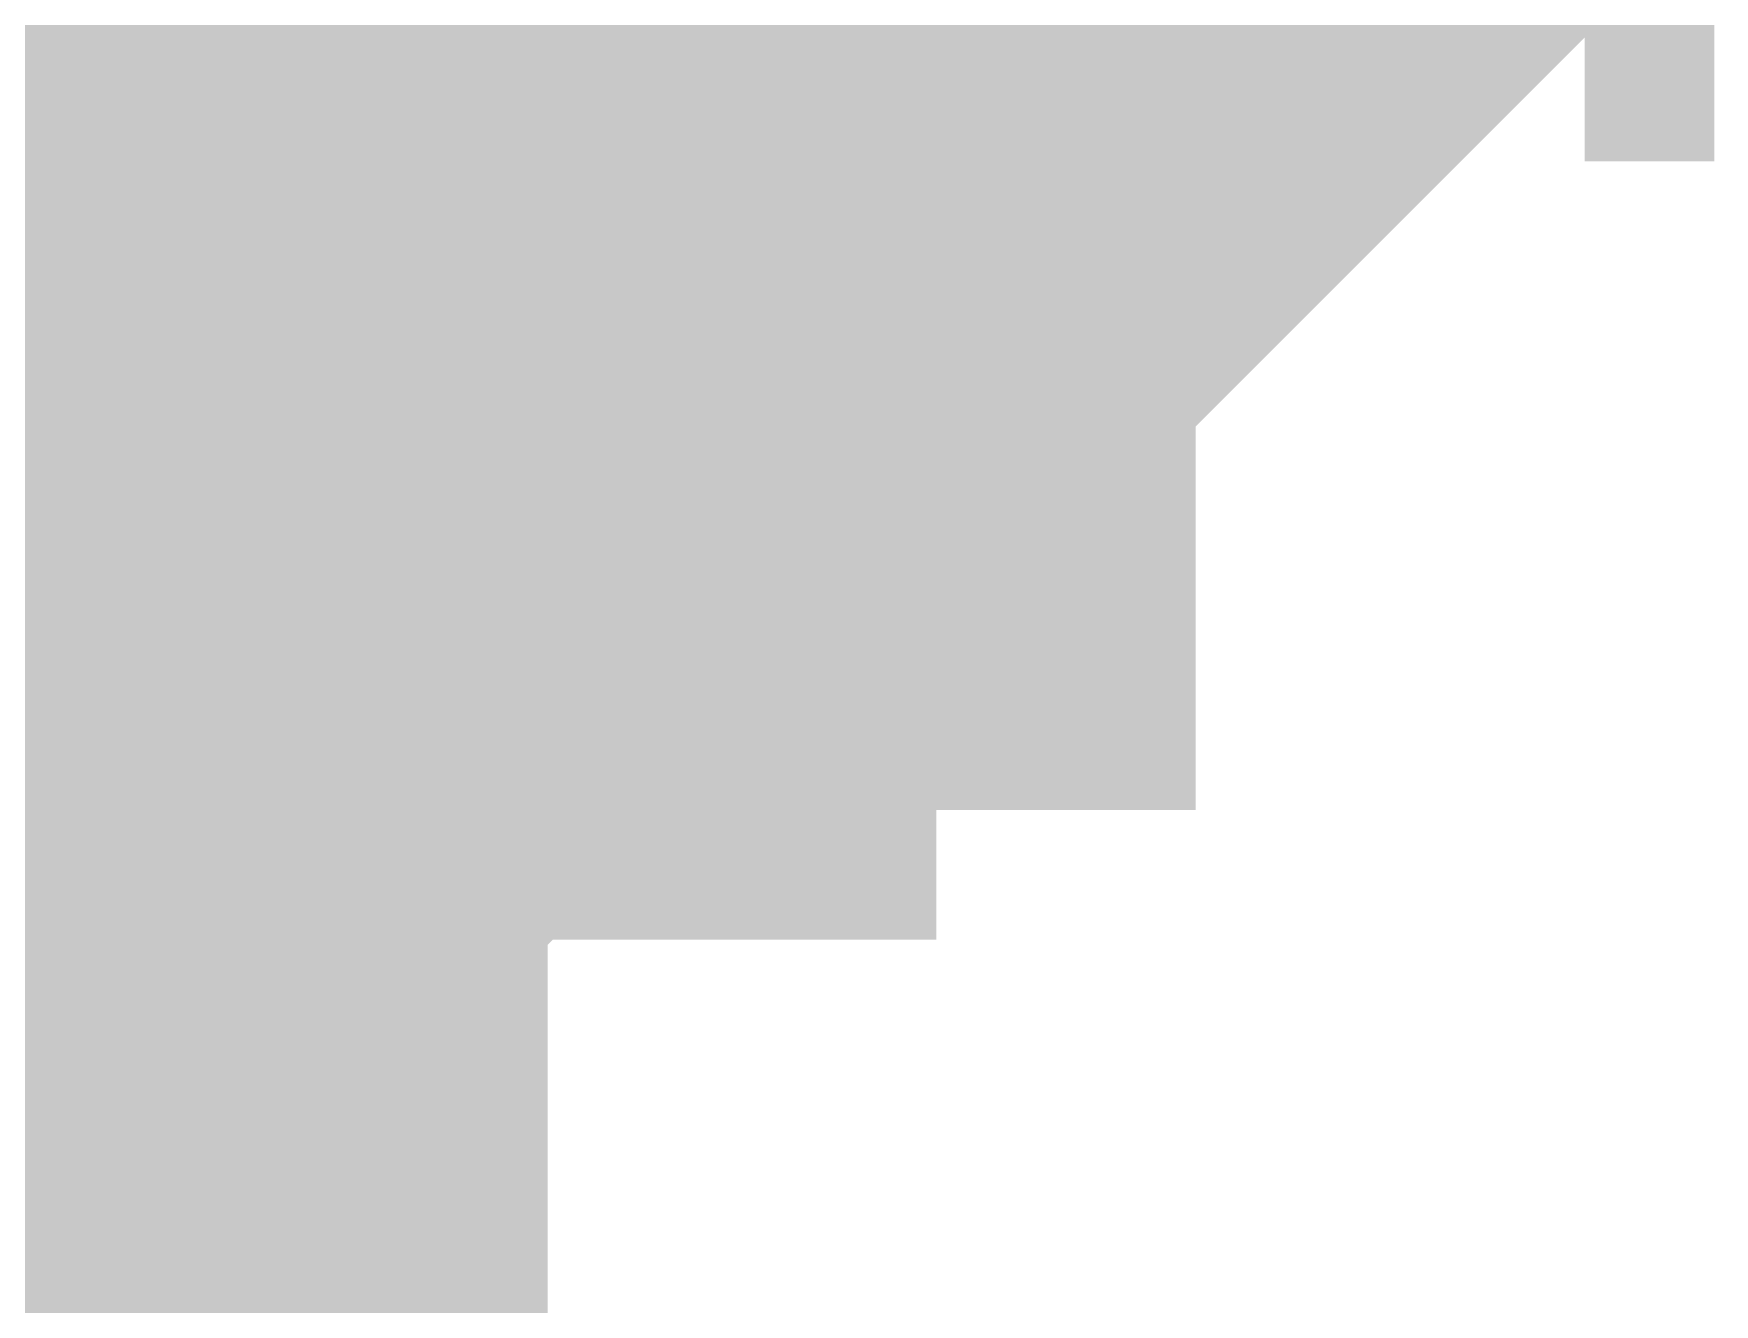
# Model space of a CAD drawing. Header units: inches. Extents: x 0 to 841, y 0 to 594.
# Drawn here: x 790.217 to 790.799, y 564.033 to 564.473 of the extents above; entities that cross this region are included whole.
import ezdxf

# ---------------------------------------------------------------- set-up
doc = ezdxf.new("R2010")
doc.units = ezdxf.units.IN
doc.layers.add('Sheet', color=255, linetype='Continuous')

msp = doc.modelspace()

# ---------------------------------------------------------------- linework, layer by layer
at = {"layer": 'Sheet'}
for points in [[(790.02077, 564.98276, 0.7493, 0.7493, 0), (790.02077, 559.4578, 0.7493, 0.7493, 0)], [(790.64959, 564.62341, 0.29972, 0.29972, 0), (790.64959, 564.57849, 0.29972, 0.29972, 0), (790.60468, 564.57849, 0.29972, 0.29972, 0), (790.60468, 564.53358, 0.29972, 0.29972, 0), (790.55976, 564.48866, 0.29972, 0.29972, 0), (790.55976, 564.48866, 0.29972, 0.29972, 0), (790.51485, 564.44374, 0.29972, 0.29972, 0), (790.51485, 564.44374, 0.29972, 0.29972, 0), (790.46993, 564.39882, 0.29972, 0.29972, 0), (790.46993, 564.3539, 0.29972, 0.29972, 0), (790.42502, 564.3539, 0.29972, 0.29972, 0), (790.3801, 564.3539, 0.29972, 0.29972, 0), (790.3801, 564.30898, 0.29972, 0.29972, 0), (790.33518, 564.30898, 0.29972, 0.29972, 0), (790.29027, 564.26407, 0.29972, 0.29972, 0), (790.29027, 564.26407, 0.29972, 0.29972, 0), (790.24535, 564.26407, 0.29972, 0.29972, 0), (790.20044, 564.26407, 0.29972, 0.29972, 0), (790.15552, 564.21915, 0.29972, 0.29972, 0), (790.11061, 564.21915, 0.29972, 0.29972, 0), (790.11061, 564.21915, 0.29972, 0.29972, 0), (790.06569, 564.21915, 0.29972, 0.29972, 0)], [(790.64959, 564.62341, 0.29972, 0.29972, 0), (790.64959, 564.57849, 0.29972, 0.29972, 0), (790.60468, 564.57849, 0.29972, 0.29972, 0), (790.60468, 564.53358, 0.29972, 0.29972, 0), (790.55976, 564.48866, 0.29972, 0.29972, 0), (790.55976, 564.48866, 0.29972, 0.29972, 0), (790.51485, 564.44374, 0.29972, 0.29972, 0), (790.51485, 564.44374, 0.29972, 0.29972, 0), (790.46993, 564.39882, 0.29972, 0.29972, 0), (790.46993, 564.3539, 0.29972, 0.29972, 0), (790.42502, 564.3539, 0.29972, 0.29972, 0), (790.3801, 564.3539, 0.29972, 0.29972, 0), (790.3801, 564.30898, 0.29972, 0.29972, 0), (790.33518, 564.30898, 0.29972, 0.29972, 0), (790.29027, 564.26407, 0.29972, 0.29972, 0), (790.29027, 564.26407, 0.29972, 0.29972, 0), (790.24535, 564.26407, 0.29972, 0.29972, 0), (790.20044, 564.26407, 0.29972, 0.29972, 0), (790.15552, 564.21915, 0.29972, 0.29972, 0), (790.11061, 564.21915, 0.29972, 0.29972, 0), (790.11061, 564.21915, 0.29972, 0.29972, 0), (790.06569, 564.21915, 0.29972, 0.29972, 0)], [(790.64959, 564.62341, 0.29972, 0.29972, 0), (790.64959, 564.57849, 0.29972, 0.29972, 0), (790.60468, 564.57849, 0.29972, 0.29972, 0), (790.60468, 564.53358, 0.29972, 0.29972, 0), (790.55976, 564.48866, 0.29972, 0.29972, 0), (790.55976, 564.48866, 0.29972, 0.29972, 0), (790.51485, 564.44374, 0.29972, 0.29972, 0), (790.51485, 564.44374, 0.29972, 0.29972, 0), (790.46993, 564.39882, 0.29972, 0.29972, 0), (790.46993, 564.3539, 0.29972, 0.29972, 0), (790.42502, 564.3539, 0.29972, 0.29972, 0), (790.3801, 564.3539, 0.29972, 0.29972, 0), (790.3801, 564.30898, 0.29972, 0.29972, 0), (790.33518, 564.30898, 0.29972, 0.29972, 0), (790.29027, 564.26407, 0.29972, 0.29972, 0), (790.29027, 564.26407, 0.29972, 0.29972, 0), (790.24535, 564.26407, 0.29972, 0.29972, 0), (790.20044, 564.26407, 0.29972, 0.29972, 0), (790.15552, 564.21915, 0.29972, 0.29972, 0), (790.11061, 564.21915, 0.29972, 0.29972, 0), (790.11061, 564.21915, 0.29972, 0.29972, 0), (790.06569, 564.21915, 0.29972, 0.29972, 0)], [(790.64959, 564.62341, 0.29972, 0.29972, 0), (790.64959, 564.57849, 0.29972, 0.29972, 0), (790.60468, 564.57849, 0.29972, 0.29972, 0), (790.60468, 564.53358, 0.29972, 0.29972, 0), (790.55976, 564.48866, 0.29972, 0.29972, 0), (790.55976, 564.48866, 0.29972, 0.29972, 0), (790.51485, 564.44374, 0.29972, 0.29972, 0), (790.51485, 564.44374, 0.29972, 0.29972, 0), (790.46993, 564.39882, 0.29972, 0.29972, 0), (790.46993, 564.3539, 0.29972, 0.29972, 0), (790.42502, 564.3539, 0.29972, 0.29972, 0), (790.3801, 564.3539, 0.29972, 0.29972, 0), (790.3801, 564.30898, 0.29972, 0.29972, 0), (790.33518, 564.30898, 0.29972, 0.29972, 0), (790.29027, 564.26407, 0.29972, 0.29972, 0), (790.29027, 564.26407, 0.29972, 0.29972, 0), (790.24535, 564.26407, 0.29972, 0.29972, 0), (790.20044, 564.26407, 0.29972, 0.29972, 0), (790.15552, 564.21915, 0.29972, 0.29972, 0), (790.11061, 564.21915, 0.29972, 0.29972, 0), (790.11061, 564.21915, 0.29972, 0.29972, 0), (790.06569, 564.21915, 0.29972, 0.29972, 0)], [(790.64959, 564.62341, 0.29972, 0.29972, 0), (790.64959, 564.57849, 0.29972, 0.29972, 0), (790.60468, 564.57849, 0.29972, 0.29972, 0), (790.60468, 564.53358, 0.29972, 0.29972, 0), (790.55976, 564.48866, 0.29972, 0.29972, 0), (790.55976, 564.48866, 0.29972, 0.29972, 0), (790.51485, 564.44374, 0.29972, 0.29972, 0), (790.51485, 564.44374, 0.29972, 0.29972, 0), (790.46993, 564.39882, 0.29972, 0.29972, 0), (790.46993, 564.3539, 0.29972, 0.29972, 0), (790.42502, 564.3539, 0.29972, 0.29972, 0), (790.3801, 564.3539, 0.29972, 0.29972, 0), (790.3801, 564.30898, 0.29972, 0.29972, 0), (790.33518, 564.30898, 0.29972, 0.29972, 0), (790.29027, 564.26407, 0.29972, 0.29972, 0), (790.29027, 564.26407, 0.29972, 0.29972, 0), (790.24535, 564.26407, 0.29972, 0.29972, 0), (790.20044, 564.26407, 0.29972, 0.29972, 0), (790.15552, 564.21915, 0.29972, 0.29972, 0), (790.11061, 564.21915, 0.29972, 0.29972, 0), (790.11061, 564.21915, 0.29972, 0.29972, 0), (790.06569, 564.21915, 0.29972, 0.29972, 0)], [(790.64959, 564.62341, 0.29972, 0.29972, 0), (790.64959, 564.57849, 0.29972, 0.29972, 0), (790.60468, 564.57849, 0.29972, 0.29972, 0), (790.60468, 564.53358, 0.29972, 0.29972, 0), (790.55976, 564.48866, 0.29972, 0.29972, 0), (790.55976, 564.48866, 0.29972, 0.29972, 0), (790.51485, 564.44374, 0.29972, 0.29972, 0), (790.51485, 564.44374, 0.29972, 0.29972, 0), (790.46993, 564.39882, 0.29972, 0.29972, 0), (790.46993, 564.3539, 0.29972, 0.29972, 0), (790.42502, 564.3539, 0.29972, 0.29972, 0), (790.3801, 564.3539, 0.29972, 0.29972, 0), (790.3801, 564.30898, 0.29972, 0.29972, 0), (790.33518, 564.30898, 0.29972, 0.29972, 0), (790.29027, 564.26407, 0.29972, 0.29972, 0), (790.29027, 564.26407, 0.29972, 0.29972, 0), (790.24535, 564.26407, 0.29972, 0.29972, 0), (790.20044, 564.26407, 0.29972, 0.29972, 0), (790.15552, 564.21915, 0.29972, 0.29972, 0), (790.11061, 564.21915, 0.29972, 0.29972, 0), (790.11061, 564.21915, 0.29972, 0.29972, 0), (790.06569, 564.21915, 0.29972, 0.29972, 0)], [(790.33518, 564.62341, 0.29972, 0.29972, 0), (790.33518, 564.57849, 0.29972, 0.29972, 0), (790.29027, 564.57849, 0.29972, 0.29972, 0), (790.29027, 564.57849, 0.29972, 0.29972, 0), (790.24535, 564.53358, 0.29972, 0.29972, 0), (790.24535, 564.53358, 0.29972, 0.29972, 0), (790.20044, 564.53358, 0.29972, 0.29972, 0), (790.20044, 564.53358, 0.29972, 0.29972, 0), (790.15552, 564.53358, 0.29972, 0.29972, 0), (790.15552, 564.48866, 0.29972, 0.29972, 0), (790.11061, 564.48866, 0.29972, 0.29972, 0), (790.11061, 564.48866, 0.29972, 0.29972, 0), (790.06569, 564.48866, 0.29972, 0.29972, 0)], [(790.33518, 564.62341, 0.29972, 0.29972, 0), (790.33518, 564.57849, 0.29972, 0.29972, 0), (790.29027, 564.57849, 0.29972, 0.29972, 0), (790.29027, 564.57849, 0.29972, 0.29972, 0), (790.24535, 564.53358, 0.29972, 0.29972, 0), (790.24535, 564.53358, 0.29972, 0.29972, 0), (790.20044, 564.53358, 0.29972, 0.29972, 0), (790.20044, 564.53358, 0.29972, 0.29972, 0), (790.15552, 564.53358, 0.29972, 0.29972, 0), (790.15552, 564.48866, 0.29972, 0.29972, 0), (790.11061, 564.48866, 0.29972, 0.29972, 0), (790.11061, 564.48866, 0.29972, 0.29972, 0), (790.06569, 564.48866, 0.29972, 0.29972, 0)], [(790.33518, 564.62341, 0.29972, 0.29972, 0), (790.33518, 564.57849, 0.29972, 0.29972, 0), (790.29027, 564.57849, 0.29972, 0.29972, 0), (790.29027, 564.57849, 0.29972, 0.29972, 0), (790.24535, 564.53358, 0.29972, 0.29972, 0), (790.24535, 564.53358, 0.29972, 0.29972, 0), (790.20044, 564.53358, 0.29972, 0.29972, 0), (790.20044, 564.53358, 0.29972, 0.29972, 0), (790.15552, 564.53358, 0.29972, 0.29972, 0), (790.15552, 564.48866, 0.29972, 0.29972, 0), (790.11061, 564.48866, 0.29972, 0.29972, 0), (790.11061, 564.48866, 0.29972, 0.29972, 0), (790.06569, 564.48866, 0.29972, 0.29972, 0)], [(790.33518, 564.62341, 0.29972, 0.29972, 0), (790.33518, 564.57849, 0.29972, 0.29972, 0), (790.29027, 564.57849, 0.29972, 0.29972, 0), (790.29027, 564.57849, 0.29972, 0.29972, 0), (790.24535, 564.53358, 0.29972, 0.29972, 0), (790.24535, 564.53358, 0.29972, 0.29972, 0), (790.20044, 564.53358, 0.29972, 0.29972, 0), (790.20044, 564.53358, 0.29972, 0.29972, 0), (790.15552, 564.53358, 0.29972, 0.29972, 0), (790.15552, 564.48866, 0.29972, 0.29972, 0), (790.11061, 564.48866, 0.29972, 0.29972, 0), (790.11061, 564.48866, 0.29972, 0.29972, 0), (790.06569, 564.48866, 0.29972, 0.29972, 0)], [(790.60468, 564.53358, 0.09906, 0.09906, 0), (790.55976, 564.48866, 0.09906, 0.09906, 0), (790.55976, 564.48866, 0.09906, 0.09906, 0), (790.51485, 564.44374, 0.09906, 0.09906, 0), (790.51485, 564.44374, 0.09906, 0.09906, 0), (790.46993, 564.39882, 0.09906, 0.09906, 0), (790.46993, 564.3539, 0.09906, 0.09906, 0), (790.42502, 564.3539, 0.09906, 0.09906, 0), (790.3801, 564.3539, 0.09906, 0.09906, 0), (790.3801, 564.30898, 0.09906, 0.09906, 0), (790.33518, 564.30898, 0.09906, 0.09906, 0), (790.29027, 564.26407, 0.09906, 0.09906, 0), (790.29027, 564.26407, 0.09906, 0.09906, 0), (790.24535, 564.26407, 0.09906, 0.09906, 0), (790.20044, 564.26407, 0.09906, 0.09906, 0), (790.15552, 564.21915, 0.09906, 0.09906, 0)], [(790.60468, 564.53358, 0.09906, 0.09906, 0), (790.55976, 564.48866, 0.09906, 0.09906, 0), (790.55976, 564.48866, 0.09906, 0.09906, 0), (790.51485, 564.44374, 0.09906, 0.09906, 0), (790.51485, 564.44374, 0.09906, 0.09906, 0), (790.46993, 564.39882, 0.09906, 0.09906, 0), (790.46993, 564.3539, 0.09906, 0.09906, 0), (790.42502, 564.3539, 0.09906, 0.09906, 0), (790.3801, 564.3539, 0.09906, 0.09906, 0), (790.3801, 564.30898, 0.09906, 0.09906, 0), (790.33518, 564.30898, 0.09906, 0.09906, 0), (790.29027, 564.26407, 0.09906, 0.09906, 0), (790.29027, 564.26407, 0.09906, 0.09906, 0), (790.24535, 564.26407, 0.09906, 0.09906, 0), (790.20044, 564.26407, 0.09906, 0.09906, 0), (790.15552, 564.21915, 0.09906, 0.09906, 0)], [(790.60468, 564.53358, 0.09906, 0.09906, 0), (790.55976, 564.48866, 0.09906, 0.09906, 0), (790.55976, 564.48866, 0.09906, 0.09906, 0), (790.51485, 564.44374, 0.09906, 0.09906, 0), (790.51485, 564.44374, 0.09906, 0.09906, 0), (790.46993, 564.39882, 0.09906, 0.09906, 0), (790.46993, 564.3539, 0.09906, 0.09906, 0), (790.42502, 564.3539, 0.09906, 0.09906, 0), (790.3801, 564.3539, 0.09906, 0.09906, 0), (790.3801, 564.30898, 0.09906, 0.09906, 0), (790.33518, 564.30898, 0.09906, 0.09906, 0), (790.29027, 564.26407, 0.09906, 0.09906, 0), (790.29027, 564.26407, 0.09906, 0.09906, 0), (790.24535, 564.26407, 0.09906, 0.09906, 0), (790.20044, 564.26407, 0.09906, 0.09906, 0), (790.15552, 564.21915, 0.09906, 0.09906, 0)], [(790.60468, 564.53358, 0.09906, 0.09906, 0), (790.55976, 564.48866, 0.09906, 0.09906, 0), (790.55976, 564.48866, 0.09906, 0.09906, 0), (790.51485, 564.44374, 0.09906, 0.09906, 0), (790.51485, 564.44374, 0.09906, 0.09906, 0), (790.46993, 564.39882, 0.09906, 0.09906, 0), (790.46993, 564.3539, 0.09906, 0.09906, 0), (790.42502, 564.3539, 0.09906, 0.09906, 0), (790.3801, 564.3539, 0.09906, 0.09906, 0), (790.3801, 564.30898, 0.09906, 0.09906, 0), (790.33518, 564.30898, 0.09906, 0.09906, 0), (790.29027, 564.26407, 0.09906, 0.09906, 0), (790.29027, 564.26407, 0.09906, 0.09906, 0), (790.24535, 564.26407, 0.09906, 0.09906, 0), (790.20044, 564.26407, 0.09906, 0.09906, 0), (790.15552, 564.21915, 0.09906, 0.09906, 0)], [(790.60468, 564.53358, 0.09906, 0.09906, 0), (790.55976, 564.48866, 0.09906, 0.09906, 0), (790.55976, 564.48866, 0.09906, 0.09906, 0), (790.51485, 564.44374, 0.09906, 0.09906, 0), (790.51485, 564.44374, 0.09906, 0.09906, 0), (790.46993, 564.39882, 0.09906, 0.09906, 0), (790.46993, 564.3539, 0.09906, 0.09906, 0), (790.42502, 564.3539, 0.09906, 0.09906, 0), (790.3801, 564.3539, 0.09906, 0.09906, 0), (790.3801, 564.30898, 0.09906, 0.09906, 0), (790.33518, 564.30898, 0.09906, 0.09906, 0), (790.29027, 564.26407, 0.09906, 0.09906, 0), (790.29027, 564.26407, 0.09906, 0.09906, 0), (790.24535, 564.26407, 0.09906, 0.09906, 0), (790.20044, 564.26407, 0.09906, 0.09906, 0), (790.15552, 564.21915, 0.09906, 0.09906, 0)], [(790.60468, 564.53358, 0.09906, 0.09906, 0), (790.55976, 564.48866, 0.09906, 0.09906, 0), (790.55976, 564.48866, 0.09906, 0.09906, 0), (790.51485, 564.44374, 0.09906, 0.09906, 0), (790.51485, 564.44374, 0.09906, 0.09906, 0), (790.46993, 564.39882, 0.09906, 0.09906, 0), (790.46993, 564.3539, 0.09906, 0.09906, 0), (790.42502, 564.3539, 0.09906, 0.09906, 0), (790.3801, 564.3539, 0.09906, 0.09906, 0), (790.3801, 564.30898, 0.09906, 0.09906, 0), (790.33518, 564.30898, 0.09906, 0.09906, 0), (790.29027, 564.26407, 0.09906, 0.09906, 0), (790.29027, 564.26407, 0.09906, 0.09906, 0), (790.24535, 564.26407, 0.09906, 0.09906, 0), (790.20044, 564.26407, 0.09906, 0.09906, 0), (790.15552, 564.21915, 0.09906, 0.09906, 0)]]:
    msp.add_lwpolyline(points, format="xyseb", dxfattribs=at)

doc.saveas('drawing.dxf')
